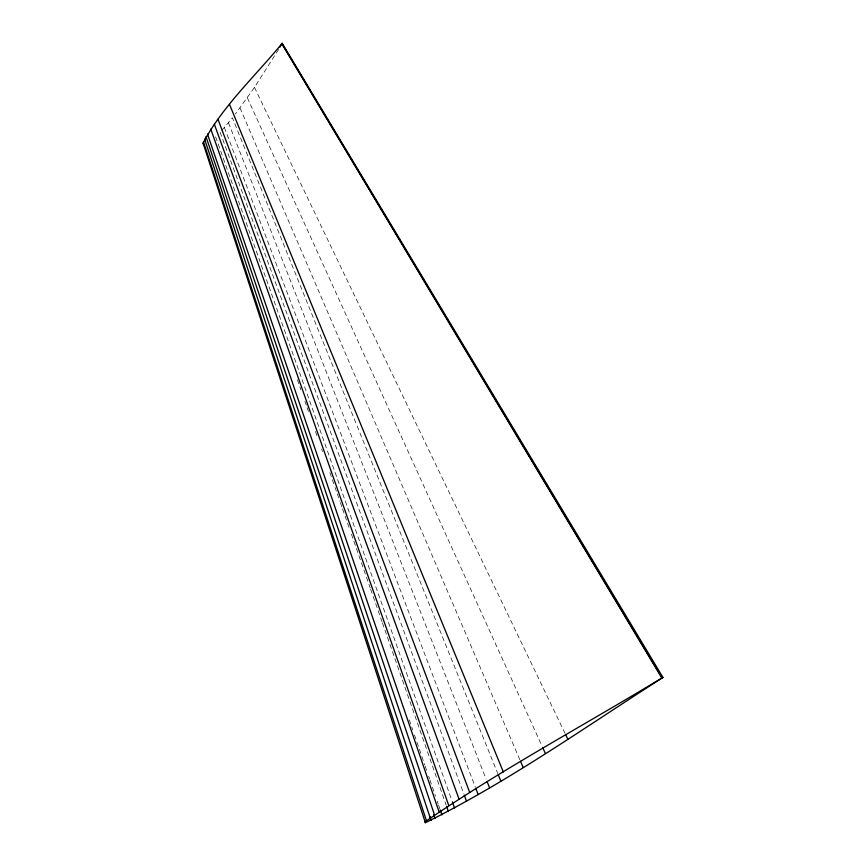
<?xml version="1.0" encoding="UTF-8"?>
<svg xmlns="http://www.w3.org/2000/svg" width="866" height="866" viewBox="0 0 866 866"><rect width="100%" height="100%" fill="white"/><g stroke="black" fill="none" stroke-linecap="round" stroke-linejoin="round"><path stroke-width="0.65" stroke-dasharray="4.33 3.25" d="M278.635 49.351L254.463 87.379L235.465 113.911M221.815 130.355L232.424 117.884L497.788 773.544M254.463 87.379L564.978 733.285M247.33 97.761L542.04 746.156M240.023 107.936L519.99 760.056M228.462 122.756L486.118 779.064M224.37 127.54L475.293 787.064M220.116 132.227L463.775 793.797M215.612 136.806L451.9 800.563M297.406 379.752L300.946 389.895M304.94 401.304L306.272 405.115M307.159 407.648L308.469 411.415M315.484 431.463L317.237 436.486M321.622 449.021L322.488 451.5M329.87 472.587L334.644 486.237M335.077 487.482L336.376 491.195M337.264 493.728L339.916 501.317M340.36 502.583L342.124 507.649M342.568 508.916L349.647 529.158M351.423 534.225L370.247 588.057M370.68 589.302L381.982 621.636M382.426 622.881L446.185 805.218M409.293 719.863L412.746 729.897M414.468 734.909L424.795 765.014M425.228 766.258L426.938 771.249M428.648 776.239L429.504 778.74M429.937 779.985L435.501 796.2M437.211 801.191L438.066 803.691M438.499 804.936L439.776 808.682"/><path stroke-width="1.3" d="M425.401 822.7L203.055 143.085C222.973 105.598 255.47 76.002 282.164 43.3L662.945 677.439L662.23 677.959C584.301 727.646 508.407 781.717 425.401 822.7L424.935 821.877C501.187 769.766 582.915 725.968 661.83 678.024L662.945 677.439M279.978 47.089L282.164 43.3M281.991 43.701L662.23 677.959M281.764 43.614L661.83 678.024M565.552 734.476L567.858 739.272M542.603 747.38L545.385 753.496M520.52 761.268L523.14 767.373M229.555 104.494L503.341 771.974M498.296 774.789L500.819 781.035M487.093 781.565L489.55 787.8M475.77 788.309L478.14 794.544M203.055 143.085L203.705 144.828M218.005 119.237L469.697 792.498M464.23 795.042L466.525 801.277M214.313 124.141L459.023 799.091M452.344 801.808L454.563 808.043M210.784 129.056L448.772 805.532M446.618 806.462L448.361 811.453M440.209 809.927L441.92 814.917M207.483 134.013L439.051 811.778M205.946 136.525L434.483 814.809M433.725 814.635L435.024 818.478M429.893 816.508L431.171 820.362M204.56 139.069L430.196 817.764M203.413 141.699L426.408 820.578"/></g></svg>
